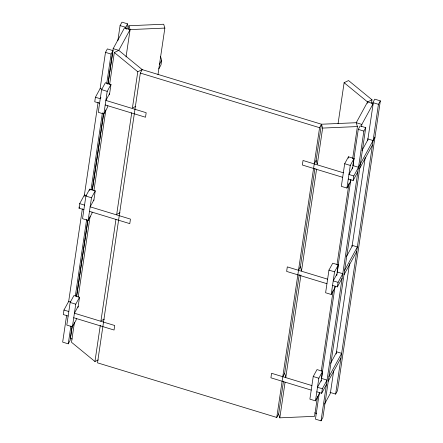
<?xml version="1.0" encoding="UTF-8"?>
<svg xmlns="http://www.w3.org/2000/svg" width="443" height="443" viewBox="0 0 443 443"><rect width="100%" height="100%" fill="white"/><g stroke="black" fill="none" stroke-linecap="round" stroke-linejoin="round"><path stroke-width="0.66" d="M70.548 301.954L68.682 301.384L63.964 310.039L63.294 314.563L68.144 316.042M83.871 209.644L79.02 208.166L79.69 203.642L84.408 194.986L86.274 195.557M108.026 84.104L112.976 50.618L107.372 48.907L105.484 52.368L100.135 88.589L95.417 97.244L94.747 101.768L99.597 103.247M66.594 315.482L62.657 342.134L68.261 343.84L70.144 340.379L72.264 326.026M68.615 301.81L82.354 208.869M84.214 196.282L98.113 102.261M78.023 307.431L79.53 297.247L73.926 295.536L70.155 302.458L66.804 325.096L72.408 326.807L76.179 319.885L76.373 318.589M93.85 200.358L95.256 190.85L89.652 189.139L85.881 196.061L82.531 218.698L88.135 220.409L91.906 213.487L92.1 212.191M109.449 94.802L110.983 84.452L105.379 82.741L101.602 89.663L98.257 112.306L103.861 114.012L107.632 107.09L107.826 105.794M89.453 190.473L89.652 189.139M68.261 343.84L70.886 326.07M75.332 296.002L86.645 219.462M90.987 190.075L102.399 112.849M106.746 83.461L111.088 54.079L112.976 50.618M72.054 326.801L70.337 338.419L72.203 338.989M76.501 296.732L87.814 220.193M92.36 189.438L103.573 113.58M107.915 84.192L113.17 48.658L124.489 27.892L130.092 29.598L164.857 28.086L157.99 74.557M76.611 296.644L87.924 220.099M92.365 190.03L103.684 113.491M72.408 326.807L75.753 304.169L79.53 297.247M88.135 220.409L91.479 197.772L95.256 190.85M103.861 114.012L107.206 91.374L110.983 84.452M74.435 322.454L71.506 342.273L94.952 361.521L98.28 359.915M78.173 297.164L90.09 216.522M93.933 190.556L105.849 109.914M109.587 84.63L114.333 52.507L118.768 50.364L130.092 29.598L128.924 25.749L163.694 24.232L164.857 28.086M117.855 40.645L120.075 25.611L121.963 22.15L127.562 23.856L126.759 29.327M125.474 28.684L125.679 27.316L127.562 23.856M128.42 29.166L128.924 25.749M126.05 56.937L130.092 29.598M94.952 361.521L100.306 325.3M100.91 321.203L115.961 219.374M116.67 214.589L131.721 112.76M132.429 107.976L137.784 71.76L142.214 69.612L321.474 124.228L356.244 122.711L361.848 124.417L373.167 103.651L367.563 101.945L344.117 82.697L348.552 80.554L371.998 99.802L371.494 103.219M113.17 48.658L118.768 50.364L142.214 69.612L140.331 73.073L97.499 362.839L276.759 417.45L278.647 413.989L283.492 381.185M160.516 56.455L161.684 60.309L161.014 64.833L158.838 68.831M276.759 417.45L319.586 127.689L321.474 124.228L322.642 128.077L317.288 164.298M284.605 373.67L299.252 274.577M300.26 267.738L314.945 168.39M316.02 161.13L321.474 124.228M317.509 396.507L314.58 416.326L279.815 417.838L285.065 382.303M285.774 377.519L300.924 275.009M301.528 270.906L316.579 169.082M338.059 123.702L344.117 82.697M321.125 381.285L322.604 371.3L317 369.595L313.229 376.517L309.884 399.154L315.482 400.86L319.259 393.938L319.453 392.603M336.758 275.557L338.33 264.903L332.726 263.197L328.955 270.119L325.611 292.757L331.209 294.462L334.986 287.54L335.179 286.206M352.528 168.855L354.057 158.505L348.453 156.8L344.682 163.722L341.337 186.359L346.935 188.065L350.712 181.143L350.906 179.808M348.253 158.157L348.453 156.8M315.482 400.86L318.833 378.222L322.604 371.3M331.209 294.462L334.554 271.825L338.33 264.903M346.935 188.065L350.28 165.427L354.057 158.505M321.247 371.217L333.169 290.58M337.007 264.609L349.029 183.286M352.661 158.683L357.412 126.56L356.244 122.711L367.563 101.945L371.998 99.802M319.375 392.492L315.438 419.144L321.037 420.85L322.925 417.389L365.752 127.628L360.153 125.917L358.265 129.378L352.91 165.599L358.514 167.31M321.396 378.82L335.03 286.566M337.151 272.212L350.79 179.952M316.823 391.806L321.673 393.284L322.343 388.755L327.061 380.1L321.457 378.394M332.549 285.408L337.4 286.887L338.07 282.357L342.788 273.702L337.184 271.996M348.276 179.011L353.126 180.489L353.796 175.96L374.988 137.086M361.543 126.465L361.848 124.417M367.363 103.313L367.563 101.945M321.037 420.85L363.869 131.089L365.752 127.628M372.652 103.989L372.856 102.621L374.739 99.16L380.343 100.866L337.516 390.632L335.628 394.093L330.024 392.382M333.673 370.863L330.34 393.417L324.514 404.094M336.171 353.963L349.533 263.568M352.058 246.485L365.187 157.642M367.712 140.558L373.167 103.651M335.628 394.093L378.455 104.326L380.343 100.866M100.893 97.565L100.268 98.723L95.417 97.244M109.642 93.506L105.866 100.428L146.179 112.71L145.509 117.234L105.201 104.952M79.02 208.166L79.646 207.014M159.508 64.301L161.684 60.309M93.916 199.904L90.139 206.826L130.452 219.108L129.782 223.632L89.475 211.35M78.189 306.301L74.413 313.223L114.726 325.505L114.056 330.029L73.748 317.747M314.237 163.904L316.119 160.444L317.133 163.783M352.717 167.559L348.946 174.481L353.796 175.96M361.992 150.554L367.812 139.872M298.51 270.302L300.393 266.841L301.406 270.18M353.126 180.489L357.844 171.834M359.733 168.373L372.436 145.077M336.99 273.957L333.219 280.879L338.07 282.357M346.587 256.359L352.085 246.269M282.784 376.7L284.666 373.239L285.68 376.578M344.676 270.247L357.374 246.945L351.775 245.239M337.4 286.887L342.118 278.232M344.006 274.771L356.709 251.474M321.264 380.354L317.493 387.276L322.343 388.755M330.539 363.349L336.359 352.667M328.95 376.639L341.653 353.342L336.669 351.825M321.673 393.284L326.391 384.629M328.28 381.168L340.983 357.872M133.022 107.693L135.763 106.364M117.295 214.091L120.042 212.762M101.569 320.488L104.315 319.159M322.642 128.077L357.412 126.56M120.075 25.611L125.679 27.316M372.856 102.621L378.455 104.326M105.484 52.368L111.088 54.079M358.265 129.378L363.869 131.089M367.502 138.842L373.1 140.547M140.331 73.073L319.586 127.689M100.135 88.589L102.001 89.159M101.602 89.663L107.206 91.374M344.682 163.722L350.28 165.427M343.342 172.776L303.029 160.493L302.364 165.023L342.672 177.305M85.881 196.061L91.479 197.772M328.955 270.119L334.554 271.825M79.69 203.642L84.541 205.12M327.615 279.173L287.302 266.891L286.638 271.421L326.945 283.697M70.155 302.458L75.753 304.169M313.229 376.517L318.833 378.222M63.964 310.039L68.815 311.518M311.889 385.571L271.576 373.288L270.911 377.818L311.219 390.095M314.657 412.854L316.529 413.424M114.333 52.507L137.784 71.76M278.647 413.989L279.815 417.838"/></g></svg>
